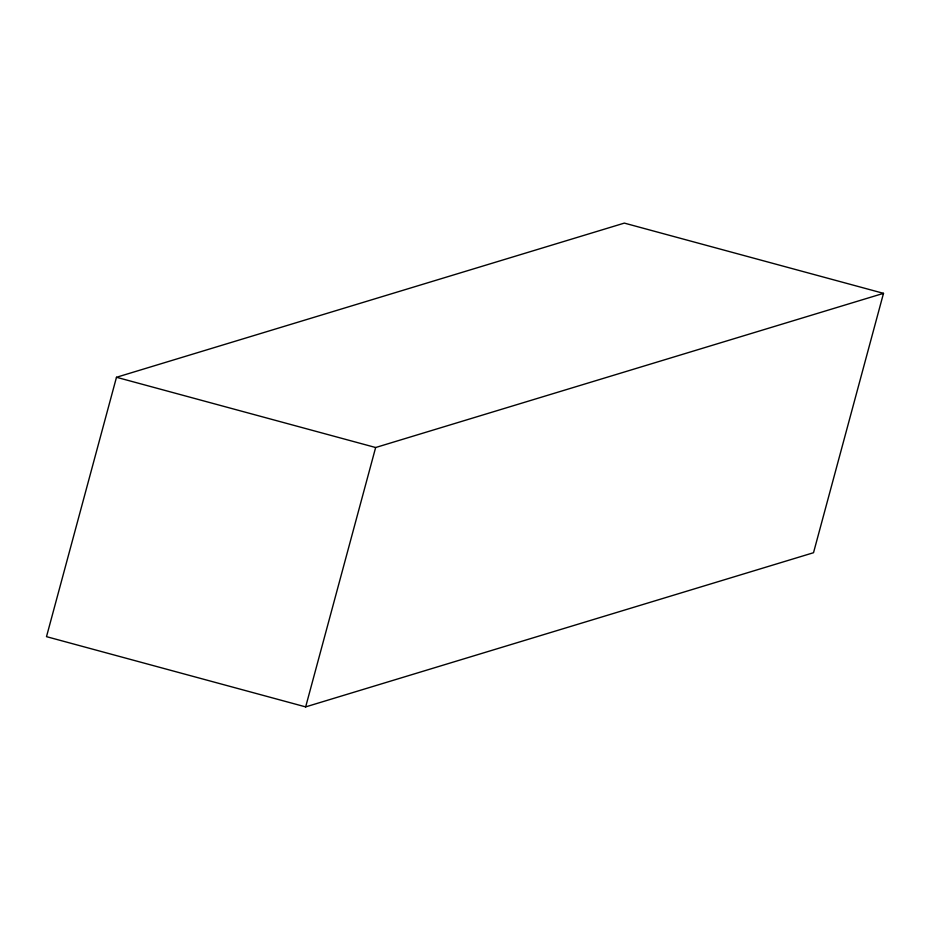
<?xml version="1.0" encoding="UTF-8"?>
<svg xmlns="http://www.w3.org/2000/svg" width="930" height="930" viewBox="0 0 930 930"><rect width="100%" height="100%" fill="white"/><g stroke="black" fill="none" stroke-linecap="round" stroke-linejoin="round"><path stroke-width="1.4" d="M116.483 377.278L46.5 636.655L305.656 706.893L813.518 552.722L883.5 293.345L624.344 223.107L116.483 377.278L375.65 447.516L883.5 293.345M305.656 706.893L375.65 447.516"/></g></svg>
